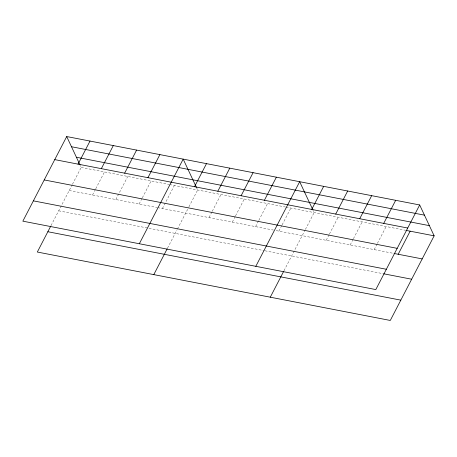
<?xml version="1.0" encoding="UTF-8"?>
<svg xmlns="http://www.w3.org/2000/svg" width="457" height="457" viewBox="0 0 457 457"><rect width="100%" height="100%" fill="white"/><g stroke="black" fill="none" stroke-linecap="round" stroke-linejoin="round"><path stroke-width="0.34" stroke-dasharray="2.29 1.71" d="M51.035 225.575L72.126 184.885M72.452 184.257L81.18 167.422L80.283 165.514M92.514 195.008L95.422 189.398M95.747 188.775L104.476 171.935M115.81 199.526L127.771 176.453M139.105 204.039L142.018 198.429M142.338 197.807L151.067 180.966M162.401 208.558L174.363 185.485M167.513 248.151L177.088 229.688M177.407 229.071L188.61 207.461M188.93 206.838L197.658 189.998L196.761 188.09M208.998 217.589L211.905 211.974M212.225 211.351L220.954 194.516M232.293 222.102L235.201 216.492M235.526 215.864L244.249 199.029M255.589 226.615L258.496 221.005M258.822 220.383L267.545 203.542M278.884 231.133L281.792 225.518M282.118 224.895L290.841 208.061M283.997 270.727L305.087 230.037M305.413 229.414L314.142 212.574L313.245 210.666M326.184 240.302L329.091 234.687M329.417 234.064L338.14 217.229M350.182 244.952L353.095 239.342M353.415 238.714L362.144 221.879M374.186 249.602L377.094 243.992M377.419 243.37L386.148 226.529M81.18 167.422L168.879 184.422M169.564 184.554L285.362 206.998M286.048 207.13L405.348 230.254M69.218 190.495L156.922 207.495M157.608 207.627L273.4 230.071M276.142 230.602L393.386 253.327M58.69 210.803L264.243 250.647M264.929 250.779L382.863 273.634"/><path stroke-width="0.69" d="M66.711 136.546L22.85 221.165L375.82 289.578L419.68 204.965L66.711 136.546L79.986 164.874M78.044 164.137L90.006 141.064M50.716 226.192L37.32 252.036L390.289 320.454L434.15 235.835L419.68 204.965M101.345 168.65L113.302 145.577M124.641 173.169L136.597 150.096M147.937 177.682L159.893 154.609M139.334 243.741L183.188 159.127L196.464 187.45M194.528 186.713L206.49 163.64M153.798 274.611L167.199 248.768M217.823 191.226L229.785 168.153M241.119 195.745L253.081 172.672M264.414 200.257L276.376 177.185M255.811 266.317L299.672 181.703L312.948 210.026M311.714 209.426L323.676 186.353M270.281 297.193L283.677 271.344M335.718 214.076L347.674 191.009M359.716 218.732L371.678 195.659M383.72 223.382L395.682 200.309M398.19 254.258L410.146 231.185M71.486 146.737L424.456 215.15M76.405 157.237L429.374 225.649M54.749 159.619L407.724 228.037M406.033 230.385L434.15 235.835M44.226 179.932L397.196 248.345M394.071 253.458L422.188 258.908M33.378 200.857L386.348 269.27M383.549 273.766L411.666 279.216M47.842 231.728L400.818 300.14"/></g></svg>
